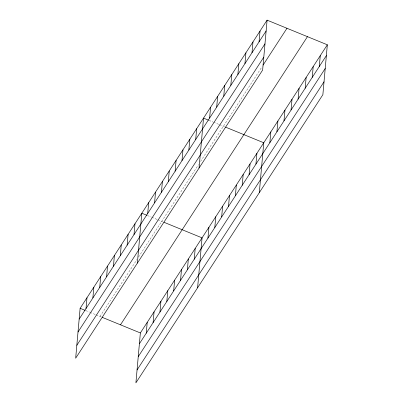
<?xml version="1.0" encoding="UTF-8"?>
<svg xmlns="http://www.w3.org/2000/svg" width="403" height="403" viewBox="0 0 403 403"><rect width="100%" height="100%" fill="white"/><g stroke="black" fill="none" stroke-linecap="round" stroke-linejoin="round"><path stroke-width="0.3" stroke-dasharray="2.02 1.51" d="M100.004 316.436L136.894 259.582M138.526 257.069L198.593 164.495M200.553 161.472L262.081 66.641M209.046 120.381L212.91 121.963M213.464 122.19L218.985 124.446M219.539 124.673L224.542 126.718M147.347 215.474L151.211 217.056M151.765 217.282L157.286 219.539M157.835 219.766L162.842 221.811M85.648 310.567L89.511 312.144M90.065 312.37L95.587 314.632M96.136 314.859L101.138 316.904"/><path stroke-width="0.6" d="M267.093 20.15L80.126 308.305L75.673 358.207L262.64 70.051L267.093 20.15L327.327 44.793L322.874 94.695L135.907 382.85L140.36 332.949L327.327 44.793M86.015 308.547L86.983 297.741M92.871 297.978L93.839 287.173M99.727 287.415L100.69 276.609M106.583 276.851L107.546 266.045M113.439 266.282L114.402 255.477M120.296 255.719L121.258 244.913M127.152 245.15L128.114 234.345M134.008 234.586L134.97 223.781M137.373 263.119L141.826 213.212L146.793 215.247M147.715 213.454L148.682 202.649M154.571 202.89L155.538 192.085M146.249 333.19L147.216 322.38M161.427 192.322L162.394 181.516M153.105 322.622L154.067 311.816M168.283 181.758L169.25 170.953M159.961 312.058L160.923 301.253M175.139 171.194L176.101 160.384M166.817 301.489L167.779 290.684M181.995 160.626L182.957 149.82M173.673 290.926L174.635 280.12M188.851 150.062L189.813 139.257M180.529 280.357L181.491 269.552M195.707 139.493L196.669 128.688M187.385 269.793L188.347 258.988M199.072 168.026L203.525 118.124L208.497 120.154M194.236 259.23L195.203 248.424M209.625 118.044L210.588 107.238M197.606 287.757L202.059 237.856L163.976 222.28M216.688 107.158L217.65 96.352M207.948 238.097L208.915 227.292M223.751 96.272L224.718 85.466M214.804 227.529L215.771 216.723M230.813 85.386L231.78 74.58M221.66 216.965L222.627 206.16M237.876 74.5L238.843 63.694M228.516 206.401L229.478 195.591M244.943 63.614L245.906 52.808M235.372 195.833L236.334 185.027M252.006 52.728L252.968 41.922M242.228 185.269L243.19 174.464M259.069 41.841L260.031 31.036M249.084 174.701L250.046 163.895M255.94 164.137L256.902 153.331M259.305 192.669L263.758 142.763L225.68 127.187M269.859 142.687L270.821 131.877M276.921 131.801L277.884 120.991M283.984 120.915L284.946 110.105M291.047 110.029L292.014 99.224M298.109 99.143L299.076 88.338M305.172 88.257L306.139 77.452M312.239 77.371L313.202 66.566M319.302 66.485L320.264 55.679M79.159 319.111L266.131 30.955M78.011 332.012L264.978 43.856M76.822 345.306L263.794 57.15M263.094 65.084L286.971 28.281M120.482 324.818L307.454 36.658M139.393 343.754L326.365 55.599M138.244 356.655L325.211 68.5M137.055 369.949L324.027 81.794M80.126 308.305L85.093 310.34M102.276 317.368L140.36 332.949"/></g></svg>
